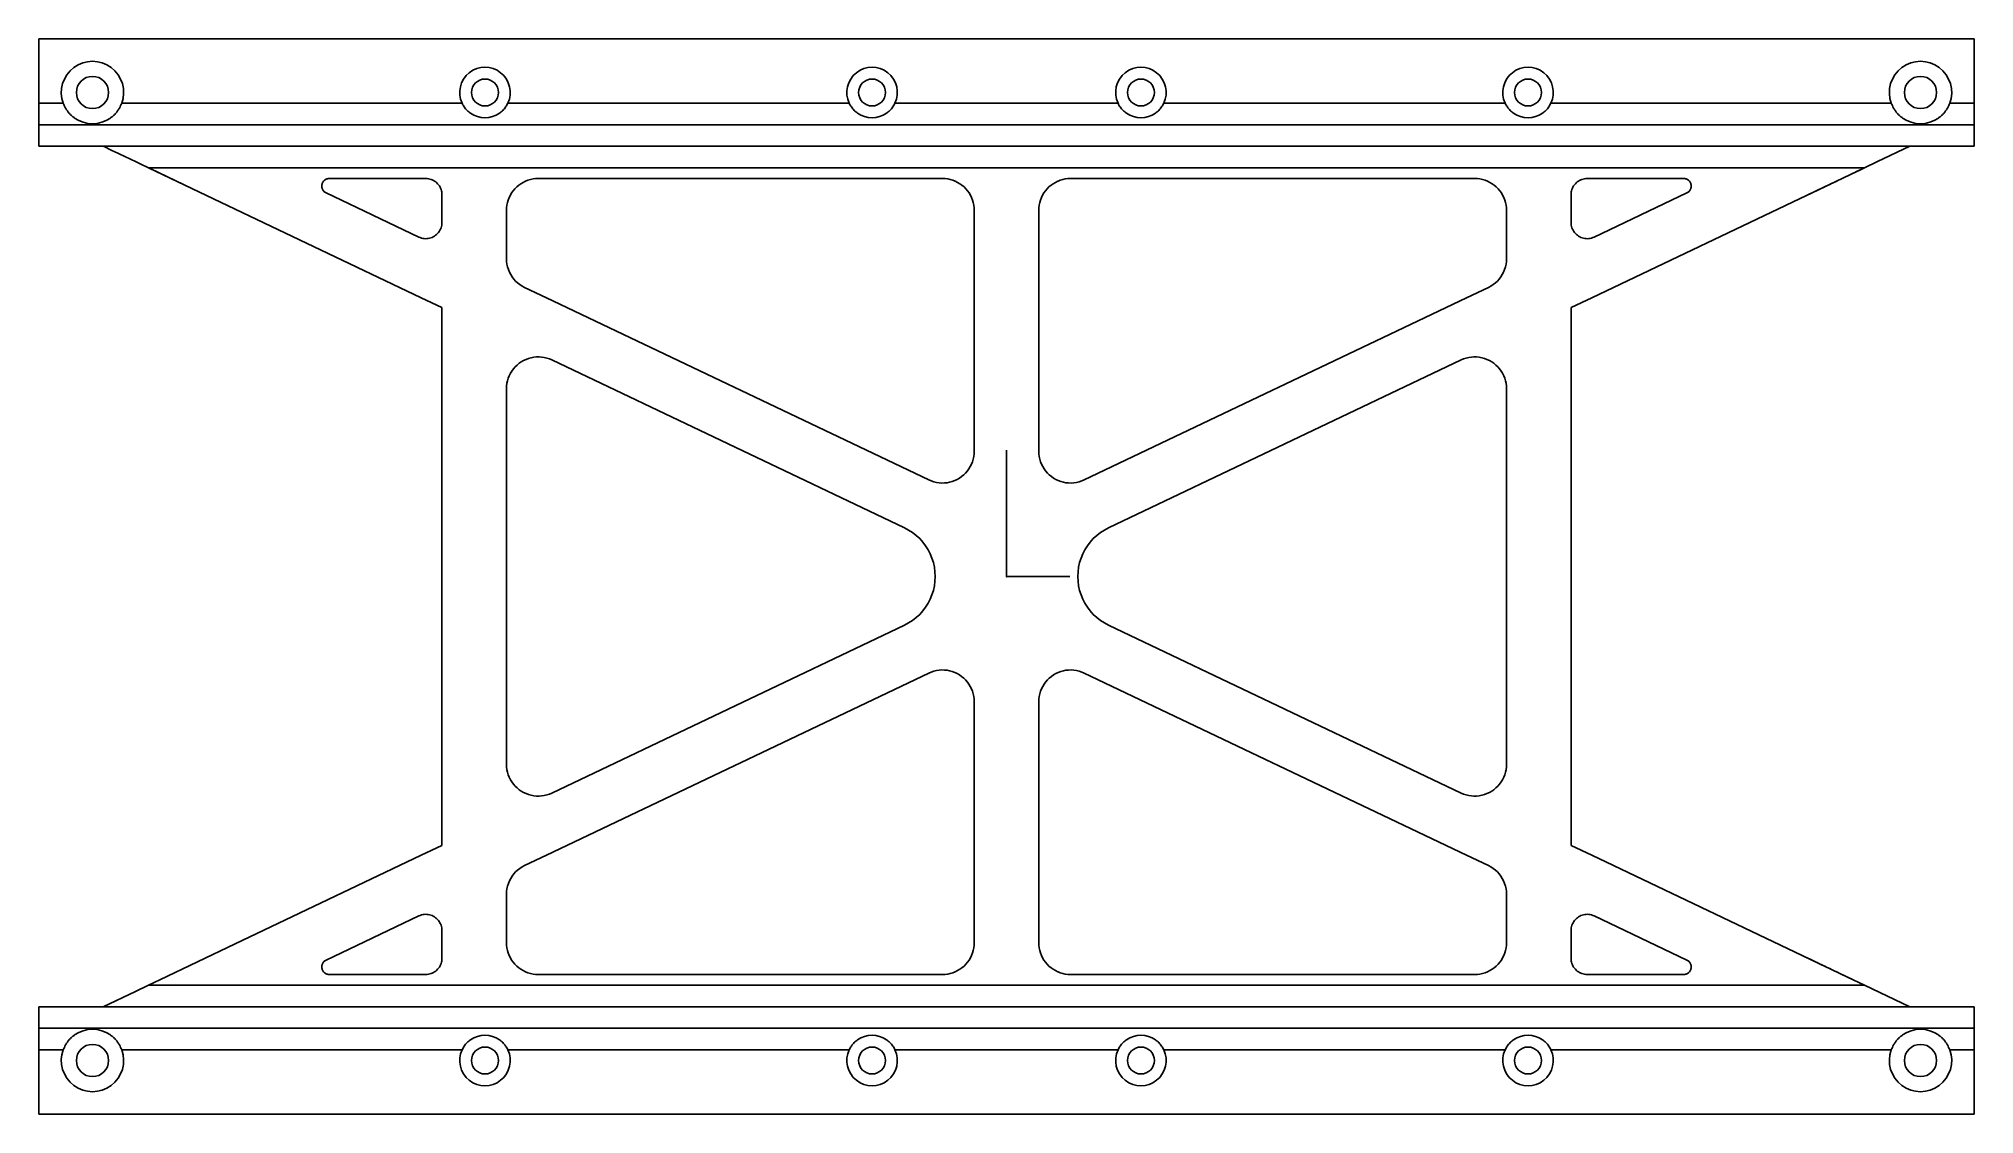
# Model space of a CAD drawing. Header units: millimetres. Extents: x -90 to 90, y -50 to 50.
import ezdxf

# ---------------------------------------------------------------- set-up
doc = ezdxf.new("R2010")
doc.units = ezdxf.units.MM
doc.header["$PDSIZE"] = -1

msp = doc.modelspace()

# ---------------------------------------------------------------- linework, layer by layer
at = {"color": 7, "linetype": 'Continuous', "lineweight": 25}
for p, q in [((-90, 50), (-90, 40)), ((-90, 50), (90, 50)), ((90, 50), (90, 40)), ((-87.72, 44), (-90, 44)), ((-87.72, 43.99), (-87.73, 44.01)), ((-50.63, 44), (-82.28, 44)), ((-14.63, 44), (-46.37, 44)), ((10.37, 44), (-10.37, 44)), ((46.37, 44), (14.63, 44)), ((82.28, 44), (50.63, 44)), ((82.28, 43.99), (82.27, 44.01)), ((87.72, 44), (90, 44)), ((-90, 42), (90, 42)), ((90, 40), (-90, 40)), ((-79.8, 38), (79.8, 38)), ((-74.98, 35.71), (-79.64, 37.92)), ((79.8, 38), (81, 38.57)), ((-54.53, 31.51), (-54.53, 31.51)), ((-52.5, -25), (-52.5, 25)), ((52.5, 25), (52.5, -25)), ((-7, 8.88), (-7, 8.88)), ((-79.8, -38), (-81, -38.57)), ((-79.8, -38), (-79.8, -38)), ((-79.8, -38), (79.8, -38)), ((84, -40), (79.8, -38)), ((90, -40), (-90, -40)), ((-90, -50), (-90, -40)), ((90, -40), (90, -50)), ((90, -42), (-90, -42)), ((-87.72, -44), (-90, -44)), ((-82.28, -44), (-82.27, -44.01)), ((-82.28, -44), (-50.63, -44)), ((-46.46, -43.83), (-46.42, -43.91)), ((-46.42, -43.9), (-46.37, -44.01)), ((-46.37, -44), (-14.63, -44)), ((-10.46, -43.83), (-10.42, -43.91)), ((-10.42, -43.91), (-10.37, -44.01)), ((-10.37, -44), (10.37, -44)), ((14.54, -43.83), (14.58, -43.91)), ((14.58, -43.9), (14.63, -44.01)), ((14.63, -44), (46.37, -44)), ((50.54, -43.83), (50.58, -43.91)), ((50.58, -43.91), (50.63, -44.01)), ((50.63, -44), (82.28, -44)), ((87.72, -44), (87.73, -44.01)), ((90, -44), (87.72, -44)), ((-90, -50), (90, -50))]:
    msp.add_line(p, q, dxfattribs=at)
at = {"color": 7, "linetype": 'Continuous'}
for q in [(0, 11.76), (5.88, 0)]:
    msp.add_line((0, 0), q, dxfattribs=at)
at = {"color": 7, "linetype": 'Continuous', "lineweight": 25, "flags": 128}
for points in [[(90, 40), (84, 40), (81, 38.57)], [(-79.8, 38), (-71.74, 34.16), (-54.42, 25.92), (-52.5, 25)], [(79.8, 38), (54.42, 25.92), (52.5, 25)], [(-63.67, 36.3), (-63.67, 36.24), (-63.66, 36.18), (-63.65, 36.12), (-63.63, 36.06), (-63.61, 36.01), (-63.58, 35.95), (-63.55, 35.9), (-63.51, 35.85), (-63.47, 35.81), (-63.43, 35.77), (-63.38, 35.73), (-63.33, 35.7), (-63.27, 35.67), (-54.64, 31.56), (-54.53, 31.51), (-54.41, 31.47), (-54.29, 31.44), (-54.16, 31.42), (-54.04, 31.41), (-53.91, 31.42), (-53.79, 31.43), (-53.66, 31.45), (-53.54, 31.49), (-53.42, 31.53), (-53.31, 31.58), (-53.2, 31.65), (-53.1, 31.72), (-53, 31.8), (-52.91, 31.88), (-52.83, 31.98), (-52.75, 32.08), (-52.69, 32.19), (-52.63, 32.3), (-52.58, 32.42), (-52.55, 32.54), (-52.52, 32.66), (-52.51, 32.79), (-52.5, 32.91), (-52.5, 35.5), (-52.51, 35.62), (-52.52, 35.75), (-52.55, 35.87), (-52.58, 35.99), (-52.63, 36.1), (-52.68, 36.21), (-52.74, 36.32), (-52.82, 36.42), (-52.9, 36.52), (-52.98, 36.6), (-53.08, 36.68), (-53.18, 36.76), (-53.29, 36.82), (-53.4, 36.87), (-53.51, 36.92), (-53.63, 36.95), (-53.75, 36.98), (-53.88, 36.99), (-54, 37), (-62.97, 37), (-63.03, 37), (-63.09, 36.99), (-63.15, 36.98), (-63.21, 36.96), (-63.27, 36.93), (-63.32, 36.91), (-63.37, 36.87), (-63.42, 36.84), (-63.47, 36.8), (-63.51, 36.75), (-63.54, 36.7), (-63.58, 36.65), (-63.61, 36.6), (-63.63, 36.54), (-63.65, 36.48), (-63.66, 36.42), (-63.67, 36.36), (-63.67, 36.3)], [(-46.5, 29.55), (-46.49, 29.29), (-46.46, 29.04), (-46.4, 28.79), (-46.32, 28.54), (-46.23, 28.31), (-46.11, 28.08), (-45.97, 27.86), (-45.82, 27.66), (-45.65, 27.47), (-45.46, 27.29), (-45.26, 27.14), (-45.04, 27), (-44.82, 26.88), (-42.79, 25.92), (-7.23, 8.98), (-7, 8.88), (-6.76, 8.8), (-6.52, 8.75), (-6.27, 8.71), (-6.03, 8.69), (-5.78, 8.7), (-5.53, 8.72), (-5.29, 8.77), (-5.05, 8.83), (-4.82, 8.92), (-4.59, 9.02), (-4.38, 9.15), (-4.17, 9.29), (-3.98, 9.45), (-3.8, 9.62), (-3.64, 9.81), (-3.5, 10.01), (-3.37, 10.22), (-3.26, 10.44), (-3.17, 10.67), (-3.09, 10.91), (-3.04, 11.15), (-3.01, 11.4), (-3, 11.65), (-3, 25.92), (-3, 34.05), (-3.01, 34.29), (-3.04, 34.53), (-3.09, 34.77), (-3.16, 35), (-3.25, 35.23), (-3.36, 35.45), (-3.48, 35.66), (-3.62, 35.86), (-3.78, 36.05), (-3.95, 36.22), (-4.14, 36.38), (-4.34, 36.52), (-4.55, 36.64), (-4.77, 36.75), (-5, 36.84), (-5.23, 36.91), (-5.47, 36.96), (-5.71, 36.99), (-5.95, 37), (-43.55, 37), (-43.79, 36.99), (-44.03, 36.96), (-44.27, 36.91), (-44.5, 36.84), (-44.73, 36.75), (-44.95, 36.64), (-45.16, 36.52), (-45.36, 36.38), (-45.55, 36.22), (-45.72, 36.05), (-45.88, 35.86), (-46.02, 35.66), (-46.14, 35.45), (-46.25, 35.23), (-46.34, 35), (-46.41, 34.77), (-46.46, 34.53), (-46.49, 34.29), (-46.5, 34.05), (-46.5, 29.55)], [(7, 8.88), (6.76, 8.8), (6.52, 8.75), (6.27, 8.71), (6.03, 8.69), (5.78, 8.7), (5.53, 8.72), (5.29, 8.77), (5.05, 8.83), (4.82, 8.92), (4.81, 8.92), (4.59, 9.02), (4.38, 9.15), (4.17, 9.29), (3.98, 9.45), (3.8, 9.62), (3.64, 9.81), (3.5, 10.01), (3.37, 10.22), (3.26, 10.44), (3.17, 10.67), (3.09, 10.91), (3.04, 11.15), (3.01, 11.4), (3, 11.65), (3, 25.92), (3, 34.05), (3.01, 34.29), (3.04, 34.53), (3.09, 34.77), (3.16, 35), (3.25, 35.23), (3.36, 35.45), (3.48, 35.66), (3.62, 35.86), (3.78, 36.05), (3.95, 36.22), (4.14, 36.38), (4.34, 36.52), (4.55, 36.64), (4.77, 36.75), (4.81, 36.77), (5, 36.84), (5.23, 36.91), (5.47, 36.96), (5.71, 36.99), (5.95, 37), (43.55, 37), (43.79, 36.99), (44.03, 36.96), (44.27, 36.91), (44.5, 36.84), (44.73, 36.75), (44.95, 36.64), (45.16, 36.52), (45.36, 36.38), (45.55, 36.22), (45.72, 36.05), (45.88, 35.86), (46.02, 35.66), (46.14, 35.45), (46.25, 35.23), (46.34, 35), (46.41, 34.77), (46.46, 34.53), (46.49, 34.29), (46.5, 34.05), (46.5, 29.55), (46.49, 29.29), (46.46, 29.04), (46.4, 28.79), (46.32, 28.54), (46.23, 28.31), (46.11, 28.08), (45.97, 27.86), (45.82, 27.66), (45.65, 27.47), (45.46, 27.29), (45.26, 27.14), (45.04, 27), (44.82, 26.88), (42.79, 25.92), (7.23, 8.98), (7, 8.88)], [(62.97, 37), (63.03, 37), (63.09, 36.99), (63.15, 36.98), (63.21, 36.96), (63.27, 36.93), (63.32, 36.91), (63.37, 36.87), (63.42, 36.84), (63.47, 36.8), (63.51, 36.75), (63.54, 36.7), (63.58, 36.65), (63.61, 36.6), (63.63, 36.54), (63.65, 36.48), (63.66, 36.42), (63.67, 36.36), (63.67, 36.3), (63.67, 36.24), (63.66, 36.18), (63.65, 36.12), (63.63, 36.06), (63.61, 36.01), (63.58, 35.95), (63.55, 35.9), (63.51, 35.85), (63.47, 35.81), (63.43, 35.77), (63.38, 35.73), (63.33, 35.7), (63.27, 35.67), (54.64, 31.56), (54.53, 31.51), (54.41, 31.47), (54.29, 31.44), (54.16, 31.42), (54.04, 31.41), (53.91, 31.42), (53.79, 31.43), (53.66, 31.45), (53.54, 31.49), (53.42, 31.53), (53.31, 31.58), (53.2, 31.65), (53.1, 31.72), (53, 31.8), (52.91, 31.88), (52.83, 31.98), (52.75, 32.08), (52.69, 32.19), (52.63, 32.3), (52.58, 32.42), (52.55, 32.54), (52.52, 32.66), (52.51, 32.79), (52.5, 32.91), (52.5, 35.5), (52.51, 35.62), (52.52, 35.75), (52.55, 35.87), (52.58, 35.99), (52.63, 36.1), (52.68, 36.21), (52.74, 36.32), (52.82, 36.42), (52.9, 36.52), (52.98, 36.6), (53.08, 36.68), (53.18, 36.76), (53.29, 36.82), (53.4, 36.87), (53.51, 36.92), (53.63, 36.95), (53.75, 36.98), (53.88, 36.99), (54, 37), (62.97, 37)], [(-46.5, -17.46), (-46.49, -17.71), (-46.46, -17.96), (-46.41, -18.2), (-46.33, -18.44), (-46.24, -18.67), (-46.13, -18.89), (-46, -19.1), (-45.86, -19.3), (-45.7, -19.49), (-45.52, -19.66), (-45.33, -19.82), (-45.12, -19.96), (-44.91, -20.09), (-44.68, -20.19), (-44.45, -20.28), (-44.21, -20.34), (-43.97, -20.39), (-43.72, -20.41), (-43.47, -20.42), (-43.23, -20.4), (-42.98, -20.36), (-42.74, -20.31), (-42.5, -20.23), (-42.27, -20.13), (-9.48, -4.51), (-9.1, -4.31), (-8.73, -4.08), (-8.39, -3.81), (-8.07, -3.52), (-7.78, -3.19), (-7.52, -2.85), (-7.29, -2.48), (-7.09, -2.1), (-6.93, -1.7), (-6.8, -1.29), (-6.7, -0.86), (-6.65, -0.43), (-6.63, 0), (-6.65, 0.43), (-6.7, 0.86), (-6.8, 1.29), (-6.93, 1.7), (-7.09, 2.1), (-7.29, 2.48), (-7.52, 2.85), (-7.78, 3.19), (-8.07, 3.52), (-8.39, 3.81), (-8.73, 4.08), (-9.1, 4.31), (-9.48, 4.51), (-42.27, 20.13), (-42.5, 20.23), (-42.74, 20.31), (-42.98, 20.36), (-43.23, 20.4), (-43.47, 20.42), (-43.72, 20.41), (-43.97, 20.39), (-44.21, 20.34), (-44.45, 20.28), (-44.68, 20.19), (-44.91, 20.09), (-45.12, 19.96), (-45.33, 19.82), (-45.52, 19.66), (-45.7, 19.49), (-45.86, 19.3), (-46, 19.1), (-46.13, 18.89), (-46.24, 18.67), (-46.33, 18.44), (-46.41, 18.2), (-46.46, 17.96), (-46.49, 17.71), (-46.5, 17.46), (-46.5, 0), (-46.5, -17.46)], [(8.73, -4.08), (9.1, -4.31), (9.48, -4.51), (42.27, -20.13), (42.5, -20.23), (42.74, -20.31), (42.98, -20.36), (43.23, -20.4), (43.47, -20.42), (43.72, -20.41), (43.97, -20.39), (44.21, -20.34), (44.45, -20.28), (44.68, -20.19), (44.91, -20.09), (45.12, -19.96), (45.33, -19.82), (45.52, -19.66), (45.7, -19.49), (45.86, -19.3), (46, -19.1), (46.13, -18.89), (46.24, -18.67), (46.33, -18.44), (46.41, -18.2), (46.46, -17.96), (46.49, -17.71), (46.5, -17.46), (46.5, 0), (46.5, 17.46), (46.49, 17.71), (46.46, 17.96), (46.41, 18.2), (46.33, 18.44), (46.24, 18.67), (46.13, 18.89), (46, 19.1), (45.86, 19.3), (45.7, 19.49), (45.52, 19.66), (45.33, 19.82), (45.12, 19.96), (44.91, 20.09), (44.68, 20.19), (44.45, 20.28), (44.21, 20.34), (43.97, 20.39), (43.72, 20.41), (43.47, 20.42), (43.23, 20.4), (42.98, 20.36), (42.74, 20.31), (42.5, 20.23), (42.27, 20.13), (9.48, 4.51), (9.1, 4.31), (8.73, 4.08), (8.39, 3.81), (8.07, 3.52), (7.78, 3.19), (7.52, 2.85), (7.29, 2.48), (7.09, 2.1), (6.93, 1.7), (6.8, 1.29), (6.7, 0.86), (6.65, 0.43), (6.63, 0), (6.65, -0.43), (6.7, -0.86), (6.8, -1.29), (6.93, -1.7), (7.09, -2.1), (7.29, -2.48), (7.52, -2.85), (7.78, -3.19), (8.07, -3.52), (8.39, -3.81), (8.73, -4.08)], [(-44.82, -26.88), (-45.04, -27), (-45.26, -27.14), (-45.46, -27.29), (-45.65, -27.47), (-45.82, -27.66), (-45.97, -27.86), (-46.11, -28.08), (-46.23, -28.31), (-46.32, -28.54), (-46.4, -28.79), (-46.46, -29.04), (-46.49, -29.29), (-46.5, -29.55), (-46.5, -34.05), (-46.49, -34.29), (-46.46, -34.53), (-46.41, -34.77), (-46.34, -35), (-46.25, -35.23), (-46.14, -35.45), (-46.02, -35.66), (-45.88, -35.86), (-45.72, -36.05), (-45.55, -36.22), (-45.36, -36.38), (-45.16, -36.52), (-44.95, -36.64), (-44.73, -36.75), (-44.5, -36.84), (-44.27, -36.91), (-44.03, -36.96), (-43.79, -36.99), (-43.55, -37), (-5.95, -37), (-5.71, -36.99), (-5.47, -36.96), (-5.23, -36.91), (-5, -36.84), (-4.77, -36.75), (-4.55, -36.64), (-4.34, -36.52), (-4.14, -36.38), (-3.95, -36.22), (-3.78, -36.05), (-3.62, -35.86), (-3.48, -35.66), (-3.36, -35.45), (-3.25, -35.23), (-3.16, -35), (-3.09, -34.77), (-3.04, -34.53), (-3.01, -34.29), (-3, -34.05), (-3, -25.92), (-3, -11.65), (-3.01, -11.4), (-3.04, -11.15), (-3.09, -10.91), (-3.17, -10.67), (-3.26, -10.44), (-3.37, -10.22), (-3.5, -10.01), (-3.64, -9.81), (-3.8, -9.62), (-3.98, -9.45), (-4.17, -9.29), (-4.38, -9.15), (-4.59, -9.02), (-4.82, -8.92), (-5.05, -8.83), (-5.29, -8.77), (-5.53, -8.72), (-5.78, -8.7), (-6.03, -8.69), (-6.27, -8.71), (-6.52, -8.75), (-6.76, -8.8), (-7, -8.88), (-7.23, -8.98), (-42.79, -25.92), (-44.82, -26.88)], [(4.77, -36.75), (4.81, -36.77), (5, -36.84), (5.23, -36.91), (5.47, -36.96), (5.71, -36.99), (5.95, -37), (43.55, -37), (43.79, -36.99), (44.03, -36.96), (44.27, -36.91), (44.5, -36.84), (44.73, -36.75), (44.95, -36.64), (45.16, -36.52), (45.36, -36.38), (45.55, -36.22), (45.72, -36.05), (45.88, -35.86), (46.02, -35.66), (46.14, -35.45), (46.25, -35.23), (46.34, -35), (46.41, -34.77), (46.46, -34.53), (46.49, -34.29), (46.5, -34.05), (46.5, -29.55), (46.49, -29.29), (46.46, -29.04), (46.4, -28.79), (46.32, -28.54), (46.23, -28.31), (46.11, -28.08), (45.97, -27.86), (45.82, -27.66), (45.65, -27.47), (45.46, -27.29), (45.26, -27.14), (45.04, -27), (44.82, -26.88), (42.79, -25.92), (7.23, -8.98), (7, -8.88), (6.76, -8.8), (6.52, -8.75), (6.27, -8.71), (6.03, -8.69), (5.78, -8.7), (5.53, -8.72), (5.29, -8.77), (5.05, -8.83), (4.82, -8.92), (4.81, -8.92), (4.59, -9.02), (4.38, -9.15), (4.17, -9.29), (3.98, -9.45), (3.8, -9.62), (3.64, -9.81), (3.5, -10.01), (3.37, -10.22), (3.26, -10.44), (3.17, -10.67), (3.09, -10.91), (3.04, -11.15), (3.01, -11.4), (3, -11.65), (3, -25.92), (3, -34.05), (3.01, -34.29), (3.04, -34.53), (3.09, -34.77), (3.16, -35), (3.25, -35.23), (3.36, -35.45), (3.48, -35.66), (3.62, -35.86), (3.78, -36.05), (3.95, -36.22), (4.14, -36.38), (4.34, -36.52), (4.55, -36.64), (4.77, -36.75)], [(-79.8, -38), (-78.75, -37.5), (-71.74, -34.16), (-54.42, -25.92), (-52.5, -25)], [(79.8, -38), (78.75, -37.5), (54.42, -25.92), (52.5, -25)], [(-62.97, -37), (-63.03, -37), (-63.09, -36.99), (-63.15, -36.98), (-63.21, -36.96), (-63.27, -36.93), (-63.32, -36.91), (-63.37, -36.87), (-63.42, -36.84), (-63.47, -36.8), (-63.51, -36.75), (-63.54, -36.7), (-63.58, -36.65), (-63.61, -36.6), (-63.63, -36.54), (-63.65, -36.48), (-63.66, -36.42), (-63.67, -36.36), (-63.67, -36.3), (-63.67, -36.24), (-63.66, -36.18), (-63.65, -36.12), (-63.63, -36.06), (-63.61, -36.01), (-63.58, -35.95), (-63.55, -35.9), (-63.51, -35.85), (-63.47, -35.81), (-63.43, -35.77), (-63.38, -35.73), (-63.33, -35.7), (-63.27, -35.67), (-54.64, -31.56), (-54.53, -31.51), (-54.41, -31.47), (-54.29, -31.44), (-54.16, -31.42), (-54.04, -31.41), (-53.91, -31.42), (-53.79, -31.43), (-53.66, -31.45), (-53.54, -31.49), (-53.42, -31.53), (-53.31, -31.58), (-53.2, -31.65), (-53.1, -31.72), (-53, -31.8), (-52.91, -31.88), (-52.83, -31.98), (-52.75, -32.08), (-52.69, -32.19), (-52.63, -32.3), (-52.58, -32.42), (-52.55, -32.54), (-52.52, -32.66), (-52.51, -32.79), (-52.5, -32.91), (-52.5, -35.5), (-52.51, -35.62), (-52.52, -35.75), (-52.55, -35.87), (-52.58, -35.99), (-52.63, -36.1), (-52.68, -36.21), (-52.74, -36.32), (-52.82, -36.42), (-52.9, -36.52), (-52.98, -36.6), (-53.08, -36.68), (-53.18, -36.76), (-53.29, -36.82), (-53.4, -36.87), (-53.51, -36.92), (-53.63, -36.95), (-53.75, -36.98), (-53.88, -36.99), (-54, -37), (-62.97, -37)], [(52.5, -35.5), (52.51, -35.62), (52.52, -35.75), (52.55, -35.87), (52.58, -35.99), (52.63, -36.1), (52.68, -36.21), (52.74, -36.32), (52.82, -36.42), (52.9, -36.52), (52.98, -36.6), (53.08, -36.68), (53.18, -36.76), (53.29, -36.82), (53.4, -36.87), (53.51, -36.92), (53.63, -36.95), (53.75, -36.98), (53.88, -36.99), (54, -37), (62.97, -37), (63.03, -37), (63.09, -36.99), (63.15, -36.98), (63.21, -36.96), (63.27, -36.93), (63.32, -36.91), (63.37, -36.87), (63.42, -36.84), (63.47, -36.8), (63.51, -36.75), (63.54, -36.7), (63.58, -36.65), (63.61, -36.6), (63.63, -36.54), (63.65, -36.48), (63.66, -36.42), (63.67, -36.36), (63.67, -36.3), (63.67, -36.24), (63.66, -36.18), (63.65, -36.12), (63.63, -36.06), (63.61, -36.01), (63.58, -35.95), (63.55, -35.9), (63.51, -35.85), (63.47, -35.81), (63.43, -35.77), (63.38, -35.73), (63.33, -35.7), (63.27, -35.67), (54.64, -31.56), (54.53, -31.51), (54.41, -31.47), (54.29, -31.44), (54.16, -31.42), (54.04, -31.41), (53.91, -31.42), (53.79, -31.43), (53.66, -31.45), (53.54, -31.49), (53.42, -31.53), (53.31, -31.58), (53.2, -31.65), (53.1, -31.72), (53, -31.8), (52.91, -31.88), (52.83, -31.98), (52.75, -32.08), (52.69, -32.19), (52.63, -32.3), (52.58, -32.42), (52.55, -32.54), (52.52, -32.66), (52.51, -32.79), (52.5, -32.91), (52.5, -35.5)], [(-90, -40), (-84, -40), (-81, -38.57)]]:
    msp.add_lwpolyline(points, dxfattribs=at)
at = {"color": 7, "linetype": 'Continuous', "lineweight": 25}
for centre, radius in [((-85, 45), 1.5), ((-48.5, 45), 1.25), ((-12.5, 45), 1.25), ((12.5, 45), 1.25), ((48.5, 45), 1.25), ((85, 45), 1.5), ((-85, -45), 1.5), ((-48.5, -45), 1.25), ((-12.5, -45), 1.25), ((12.5, -45), 1.25), ((48.5, -45), 1.25), ((85, -45), 1.5)]:
    msp.add_circle(centre, radius, dxfattribs=at)
for centre, radius, start, end in [((-85, 45), 2.9, 339.8287, 200.1713), ((-48.5, 45), 2.35, 334.8157, 205.1843), ((-12.5, 45), 2.35, 334.8157, 205.1843), ((12.5, 45), 2.35, 334.8157, 205.1843), ((48.5, 45), 2.35, 334.8157, 205.1843), ((85, 45), 2.9, 339.8287, 200.1713), ((-85, 45), 2.9, 234.9996, 305), ((-48.5, 45), 2.35, 234.9992, 305.0003), ((-12.5, 45), 2.35, 234.9993, 305.0002), ((12.5, 45), 2.35, 234.9993, 305.0002), ((48.5, 45), 2.35, 234.9992, 305.0003), ((85, 45), 2.9, 234.9996, 305), ((-85, -45), 2.9, 54.9996, 125), ((-48.5, -45), 2.35, 54.9992, 125.0003), ((-12.5, -45), 2.35, 54.9993, 125.0002), ((12.5, -45), 2.35, 54.9993, 125.0002), ((48.5, -45), 2.35, 54.9992, 125.0003), ((85, -45), 2.9, 54.9996, 125), ((-85, -45), 2.9, 159.8675, 20.1325), ((-48.5, -45), 2.35, 154.8651, 25.1349), ((-12.5, -45), 2.35, 154.8651, 25.1349), ((12.5, -45), 2.35, 154.8651, 25.1349), ((48.5, -45), 2.35, 154.8651, 25.1349), ((85, -45), 2.9, 159.8675, 20.1325)]:
    msp.add_arc(centre, radius, start, end, dxfattribs=at)
for points, knots in [([(-86.66, 42.62), (-86.73, 42.68), (-86.88, 42.78), (-87.06, 42.95), (-87.24, 43.14), (-87.36, 43.34), (-87.53, 43.56), (-87.61, 43.78), (-87.69, 43.93), (-87.72, 44)], [0, 0, 0, 0, 0.118075, 0.245828, 0.382708, 0.53179, 0.680872, 0.843217, 1, 1, 1, 1]), ([(-82.28, 44), (-82.31, 43.93), (-82.39, 43.78), (-82.47, 43.56), (-82.64, 43.34), (-82.76, 43.14), (-82.94, 42.95), (-83.12, 42.78), (-83.27, 42.68), (-83.34, 42.62)], [0, 0, 0, 0, 0.156783, 0.319128, 0.468209, 0.617291, 0.754172, 0.881924, 1, 1, 1, 1]), ([(-50.54, 43.83), (-50.57, 43.88), (-50.6, 43.94), (-50.57, 43.88), (-50.6, 43.95), (-50.63, 44.01)], [0, 0, 0, 0, 0.566021, 0.616164, 1, 1, 1, 1]), ([(-49.85, 43.07), (-49.9, 43.12), (-50.02, 43.2), (-50.17, 43.34), (-50.31, 43.49), (-50.42, 43.66), (-50.5, 43.77), (-50.54, 43.83)], [0, 0, 0, 0, 0.173419, 0.361049, 0.562085, 0.781042, 1, 1, 1, 1]), ([(-46.37, 44), (-46.41, 43.94), (-46.48, 43.83), (-46.57, 43.66), (-46.69, 43.49), (-46.83, 43.34), (-46.98, 43.2), (-47.1, 43.12), (-47.15, 43.07)], [0, 0, 0, 0, 0.1801854, 0.3672686, 0.5413953, 0.7054204, 0.858508, 1, 1, 1, 1]), ([(-14.54, 43.83), (-14.57, 43.88), (-14.6, 43.94), (-14.57, 43.88), (-14.6, 43.95), (-14.63, 44.01)], [0, 0, 0, 0, 0.56716, 0.617287, 1, 1, 1, 1]), ([(-13.85, 43.07), (-13.9, 43.12), (-14.02, 43.2), (-14.17, 43.34), (-14.31, 43.49), (-14.42, 43.66), (-14.5, 43.77), (-14.54, 43.83)], [0, 0, 0, 0, 0.173418, 0.361049, 0.562085, 0.781042, 1, 1, 1, 1]), ([(-10.37, 44), (-10.41, 43.94), (-10.48, 43.83), (-10.57, 43.66), (-10.69, 43.49), (-10.83, 43.34), (-10.98, 43.2), (-11.1, 43.12), (-11.15, 43.07)], [0, 0, 0, 0, 0.180185, 0.367269, 0.541395, 0.70542, 0.858508, 1, 1, 1, 1]), ([(10.46, 43.83), (10.43, 43.88), (10.4, 43.94), (10.43, 43.88), (10.4, 43.95), (10.37, 44.01)], [0, 0, 0, 0, 0.567242, 0.617368, 1, 1, 1, 1]), ([(11.15, 43.07), (11.1, 43.12), (10.98, 43.2), (10.83, 43.34), (10.69, 43.49), (10.58, 43.66), (10.5, 43.77), (10.46, 43.83)], [0, 0, 0, 0, 0.173418, 0.361049, 0.562085, 0.781043, 1, 1, 1, 1]), ([(14.63, 44), (14.59, 43.94), (14.52, 43.83), (14.43, 43.66), (14.31, 43.49), (14.17, 43.34), (14.02, 43.2), (13.9, 43.12), (13.85, 43.07)], [0, 0, 0, 0, 0.180185, 0.367269, 0.541395, 0.70542, 0.858508, 1, 1, 1, 1]), ([(46.46, 43.83), (46.43, 43.88), (46.4, 43.94), (46.43, 43.88), (46.4, 43.95), (46.37, 44.01)], [0, 0, 0, 0, 0.568259, 0.618371, 1, 1, 1, 1]), ([(47.15, 43.07), (47.1, 43.12), (46.98, 43.2), (46.83, 43.34), (46.69, 43.49), (46.58, 43.66), (46.5, 43.77), (46.46, 43.83)], [0, 0, 0, 0, 0.173419, 0.361049, 0.562085, 0.781042, 1, 1, 1, 1]), ([(50.63, 44), (50.59, 43.94), (50.52, 43.83), (50.43, 43.66), (50.31, 43.49), (50.17, 43.34), (50.02, 43.2), (49.9, 43.12), (49.85, 43.07)], [0, 0, 0, 0, 0.180185, 0.367269, 0.541396, 0.70542, 0.858508, 1, 1, 1, 1]), ([(83.34, 42.62), (83.27, 42.68), (83.12, 42.78), (82.94, 42.95), (82.76, 43.14), (82.64, 43.34), (82.47, 43.56), (82.39, 43.78), (82.31, 43.93), (82.28, 44)], [0, 0, 0, 0, 0.118076, 0.245828, 0.382709, 0.531791, 0.680872, 0.843217, 1, 1, 1, 1]), ([(87.72, 44), (87.69, 43.93), (87.61, 43.78), (87.53, 43.56), (87.36, 43.34), (87.24, 43.14), (87.06, 42.95), (86.88, 42.78), (86.73, 42.68), (86.66, 42.62)], [0, 0, 0, 0, 0.156783, 0.319128, 0.46821, 0.617292, 0.754172, 0.881925, 1, 1, 1, 1]), ([(-84, 40), (-82.56, 39.32), (-81.13, 38.63), (-79.8, 38), (-79.8, 38)], [0, 0, 0, 0, 0.999995, 1, 1, 1, 1]), ([(79.61, 37.91), (79.45, 37.83), (77.73, 37.01), (76.01, 36.19), (74.45, 35.45)], [0, 0, 0, 0, 0.0957421, 1, 1, 1, 1]), ([(74.44, -35.45), (75.7, -36.05), (77.07, -36.7), (78.45, -37.36), (78.57, -37.41)], [0, 0, 0, 0, 0.913254, 1, 1, 1, 1]), ([(-87.72, -44), (-87.69, -43.93), (-87.61, -43.78), (-87.53, -43.56), (-87.36, -43.34), (-87.24, -43.14), (-87.06, -42.95), (-86.88, -42.78), (-86.73, -42.68), (-86.66, -42.62)], [0, 0, 0, 0, 0.157853, 0.320009, 0.468898, 0.617787, 0.75449, 0.882077, 1, 1, 1, 1]), ([(-83.34, -42.62), (-83.27, -42.68), (-83.12, -42.78), (-82.94, -42.95), (-82.76, -43.14), (-82.64, -43.34), (-82.47, -43.56), (-82.39, -43.78), (-82.31, -43.93), (-82.28, -44)], [0, 0, 0, 0, 0.117923, 0.24551, 0.382214, 0.531103, 0.679991, 0.842147, 1, 1, 1, 1]), ([(-50.63, -44), (-50.59, -43.94), (-50.52, -43.83), (-50.44, -43.66), (-50.31, -43.49), (-50.17, -43.34), (-50.02, -43.2), (-49.9, -43.12), (-49.85, -43.07)], [0, 0, 0, 0, 0.181722, 0.368484, 0.542277, 0.705986, 0.85878, 1, 1, 1, 1]), ([(-47.15, -43.07), (-47.1, -43.12), (-46.98, -43.2), (-46.83, -43.34), (-46.69, -43.49), (-46.58, -43.66), (-46.5, -43.77), (-46.46, -43.83)], [0, 0, 0, 0, 0.173419, 0.361049, 0.562085, 0.781042, 1, 1, 1, 1]), ([(-14.63, -44), (-14.59, -43.94), (-14.52, -43.83), (-14.44, -43.66), (-14.31, -43.49), (-14.17, -43.34), (-14.02, -43.2), (-13.9, -43.12), (-13.85, -43.07)], [0, 0, 0, 0, 0.1817226, 0.3684842, 0.5422762, 0.7059864, 0.8587799, 1, 1, 1, 1]), ([(-11.15, -43.07), (-11.1, -43.12), (-10.98, -43.2), (-10.83, -43.34), (-10.69, -43.49), (-10.58, -43.66), (-10.5, -43.77), (-10.46, -43.83)], [0, 0, 0, 0, 0.173418, 0.361049, 0.562085, 0.781042, 1, 1, 1, 1]), ([(10.37, -44), (10.41, -43.94), (10.48, -43.83), (10.56, -43.66), (10.69, -43.49), (10.83, -43.34), (10.98, -43.2), (11.1, -43.12), (11.15, -43.07)], [0, 0, 0, 0, 0.1817226, 0.3684843, 0.5422764, 0.7059864, 0.8587799, 1, 1, 1, 1]), ([(13.85, -43.07), (13.9, -43.12), (14.02, -43.2), (14.17, -43.34), (14.31, -43.49), (14.42, -43.66), (14.5, -43.77), (14.54, -43.83)], [0, 0, 0, 0, 0.173418, 0.361049, 0.562085, 0.781042, 1, 1, 1, 1]), ([(46.37, -44), (46.41, -43.94), (46.48, -43.83), (46.56, -43.66), (46.69, -43.49), (46.83, -43.34), (46.98, -43.2), (47.1, -43.12), (47.15, -43.07)], [0, 0, 0, 0, 0.181722, 0.368484, 0.542276, 0.705986, 0.85878, 1, 1, 1, 1]), ([(49.85, -43.07), (49.9, -43.12), (50.02, -43.2), (50.17, -43.34), (50.31, -43.49), (50.42, -43.66), (50.5, -43.77), (50.54, -43.83)], [0, 0, 0, 0, 0.173419, 0.361049, 0.562085, 0.781042, 1, 1, 1, 1]), ([(82.28, -44), (82.31, -43.93), (82.39, -43.78), (82.47, -43.56), (82.64, -43.34), (82.76, -43.14), (82.94, -42.95), (83.12, -42.78), (83.27, -42.68), (83.34, -42.62)], [0, 0, 0, 0, 0.157853, 0.320009, 0.468897, 0.617786, 0.75449, 0.882077, 1, 1, 1, 1]), ([(86.66, -42.62), (86.73, -42.68), (86.88, -42.78), (87.06, -42.95), (87.24, -43.14), (87.36, -43.34), (87.53, -43.56), (87.61, -43.78), (87.69, -43.93), (87.72, -44)], [0, 0, 0, 0, 0.117923, 0.24551, 0.382213, 0.531102, 0.679991, 0.842147, 1, 1, 1, 1])]:
    msp.add_open_spline(points, degree=3, knots=knots, dxfattribs=at)
at = {"color": 7, "linetype": 'Continuous'}
msp.add_point((0, 0), dxfattribs=at)

doc.saveas('drawing.dxf')
